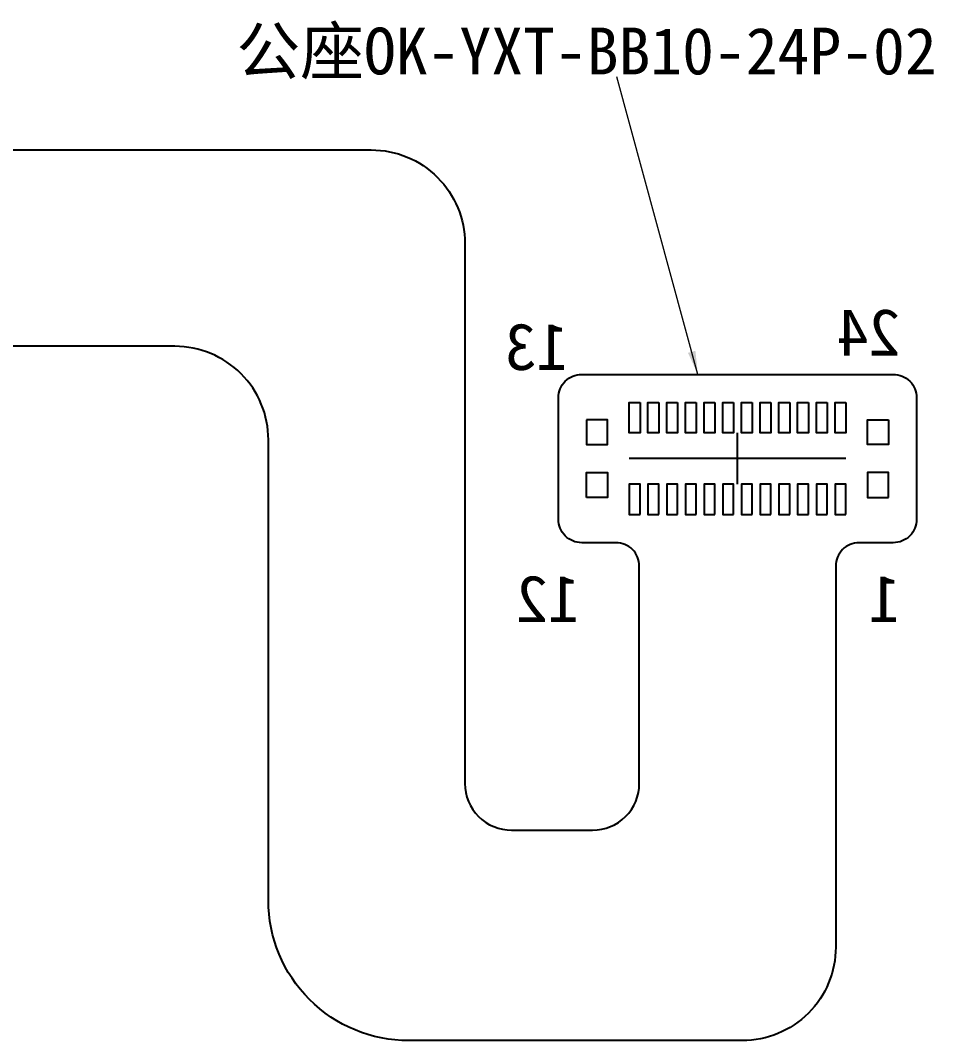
# Model space of a CAD drawing. Header units: inches. Extents: x 1765 to 5217, y -1519 to 441.
# Drawn here: x 4155.06 to 4174.58, y -1325.51 to -1303.69 of the extents above; entities that cross this region are included whole.
import ezdxf

# ---------------------------------------------------------------- set-up
doc = ezdxf.new("R2010")
doc.units = ezdxf.units.IN
doc.header["$MEASUREMENT"] = 0
doc.layers.add('DIM', color=3, linetype='Continuous', lineweight=15)
doc.layers.add('FPC', color=7, linetype='Continuous')
doc.styles.add('TITLE', font='arial.ttf')
doc.styles.add('宋体', font='')
doc.styles.get('宋体').set_extended_font_data('SimSun')
doc.dimstyles.new('ISO-25$7', dxfattribs={"dimscale": 0.5, "dimtxt": 2.5, "dimasz": 2, "dimexe": 1.25, "dimexo": 0.625, "dimtad": 0, "dimdsep": 46, "dimtxsty": 'TITLE', "dimcen": 2.5, "dimclrd": 7, "dimclre": 256, "dimclrt": 7, "dimadec": 0, "dimazin": 0, "dimtfac": 1, "dimtmove": 0, "dimatfit": 0, "dimfxl": 0, "dimlwd": 9, "dimlwe": 9, "dimarcsym": 0})

# ---------------------------------------------------------------- blocks, each defined once
blk = doc.blocks.new('A$C2CD672AE')
at = {"color": 1}
for p, q in [((0, -0.55), (0, 0.55)), ((-2.315, 0), (2.315, 0))]:
    blk.add_line(p, q, dxfattribs=at)
for points in [[(-2.315, 1.2), (-2.315, 0.55), (-2.085, 0.55), (-2.085, 1.2)], [(-1.915, 1.2), (-1.915, 0.55), (-1.685, 0.55), (-1.685, 1.2)], [(-1.515, 1.2), (-1.515, 0.55), (-1.285, 0.55), (-1.285, 1.2)], [(-1.115, 1.2), (-1.115, 0.55), (-0.885, 0.55), (-0.885, 1.2)], [(-0.715, 1.2), (-0.715, 0.55), (-0.485, 0.55), (-0.485, 1.2)], [(-0.315, 1.2), (-0.315, 0.55), (-0.085, 0.55), (-0.085, 1.2)], [(0.085, 1.2), (0.085, 0.55), (0.315, 0.55), (0.315, 1.2)], [(0.485, 1.2), (0.485, 0.55), (0.715, 0.55), (0.715, 1.2)], [(0.885, 1.2), (0.885, 0.55), (1.115, 0.55), (1.115, 1.2)], [(1.285, 1.2), (1.285, 0.55), (1.515, 0.55), (1.515, 1.2)], [(1.685, 1.2), (1.685, 0.55), (1.915, 0.55), (1.915, 1.2)], [(2.085, 1.2), (2.085, 0.55), (2.315, 0.55), (2.315, 1.2)], [(-3.23, 0.83), (-3.23, 0.3), (-2.78, 0.3), (-2.78, 0.83)], [(3.23, 0.83), (3.23, 0.3), (2.78, 0.3), (2.78, 0.83)], [(-3.23, -0.83), (-3.23, -0.3), (-2.78, -0.3), (-2.78, -0.83)], [(3.23, -0.83), (3.23, -0.3), (2.78, -0.3), (2.78, -0.83)], [(-2.315, -1.2), (-2.315, -0.55), (-2.085, -0.55), (-2.085, -1.2)], [(-1.915, -1.2), (-1.915, -0.55), (-1.685, -0.55), (-1.685, -1.2)], [(-1.515, -1.2), (-1.515, -0.55), (-1.285, -0.55), (-1.285, -1.2)], [(-1.115, -1.2), (-1.115, -0.55), (-0.885, -0.55), (-0.885, -1.2)], [(-0.715, -1.2), (-0.715, -0.55), (-0.485, -0.55), (-0.485, -1.2)], [(-0.315, -1.2), (-0.315, -0.55), (-0.085, -0.55), (-0.085, -1.2)], [(0.085, -1.2), (0.085, -0.55), (0.315, -0.55), (0.315, -1.2)], [(0.485, -1.2), (0.485, -0.55), (0.715, -0.55), (0.715, -1.2)], [(0.885, -1.2), (0.885, -0.55), (1.115, -0.55), (1.115, -1.2)], [(1.285, -1.2), (1.285, -0.55), (1.515, -0.55), (1.515, -1.2)], [(1.685, -1.2), (1.685, -0.55), (1.915, -0.55), (1.915, -1.2)], [(2.085, -1.2), (2.085, -0.55), (2.315, -0.55), (2.315, -1.2)]]:
    blk.add_lwpolyline(points, close=True)

msp = doc.modelspace()

# ---------------------------------------------------------------- linework, layer by layer
at = {"layer": 'FPC', "color": 2, "lineweight": -3}
msp.add_lwpolyline([(4146.206, -1306.46), (4162.558, -1306.46, -0.414214), (4164.558, -1308.46), (4164.558, -1320.009, 0.414214), (4165.558, -1321.009), (4167.288, -1321.009, 0.414214), (4168.288, -1320.009), (4168.288, -1315.36, 0.414214), (4167.788, -1314.86), (4167.058, -1314.86, -0.414214), (4166.558, -1314.36), (4166.558, -1311.76, -0.414214), (4167.058, -1311.26), (4173.718, -1311.26, -0.414214), (4174.218, -1311.76), (4174.218, -1314.36, -0.414214), (4173.718, -1314.86), (4172.988, -1314.86, 0.414214), (4172.488, -1315.36), (4172.488, -1323.509, -0.414214), (4170.488, -1325.509), (4163.358, -1325.509, -0.414214), (4160.358, -1322.509), (4160.358, -1312.66, 0.414214), (4158.358, -1310.66), (4148.705, -1310.66, 0.414214)], format="xyb", dxfattribs=at)

# ---------------------------------------------------------------- block references
at = {"xscale": -1}
msp.add_blockref('A$C2CD672AE', (4170.388, -1313.06), dxfattribs=at)

# ---------------------------------------------------------------- texts
at = {"color": 7, "extrusion": (0, 0, -1), "char_height": 1, "width": 2.23138, "attachment_point": 7, "text_direction": (-1, 0, 0)}
for s, insert in [('{\\fSimSun|b0|i0|c134|p2;24}', (4173.868, -1310.857)), ('{\\fSimSun|b0|i0|c134|p2;13}', (4166.765, -1311.182)), ('{\\fSimSun|b0|i0|c134|p2;12}', (4167.014, -1316.558)), ('{\\fSimSun|b0|i0|c134|p2;1}', (4173.868, -1316.558))]:
    msp.add_mtext(s, dxfattribs=dict(at, insert=insert))
at = {"layer": 'DIM', "insert": (4159.673, -1303.844), "char_height": 1, "width": 133.99871, "attachment_point": 1, "style": '宋体'}
msp.add_mtext('公座OK-YXT-BB10-24P-02', dxfattribs=at)

# ---------------------------------------------------------------- leaders
at = {"layer": 'DIM'}
msp.add_leader([(4169.54, -1311.26), (4167.804, -1304.896)], dimstyle='ISO-25$7', override={"dimtxt": 1, "dimasz": 1, "dimgap": 0.625, "dimtad": 0, "dimclrd": 256, "dimclrt": 256}, dxfattribs=at)

doc.saveas('drawing.dxf')
